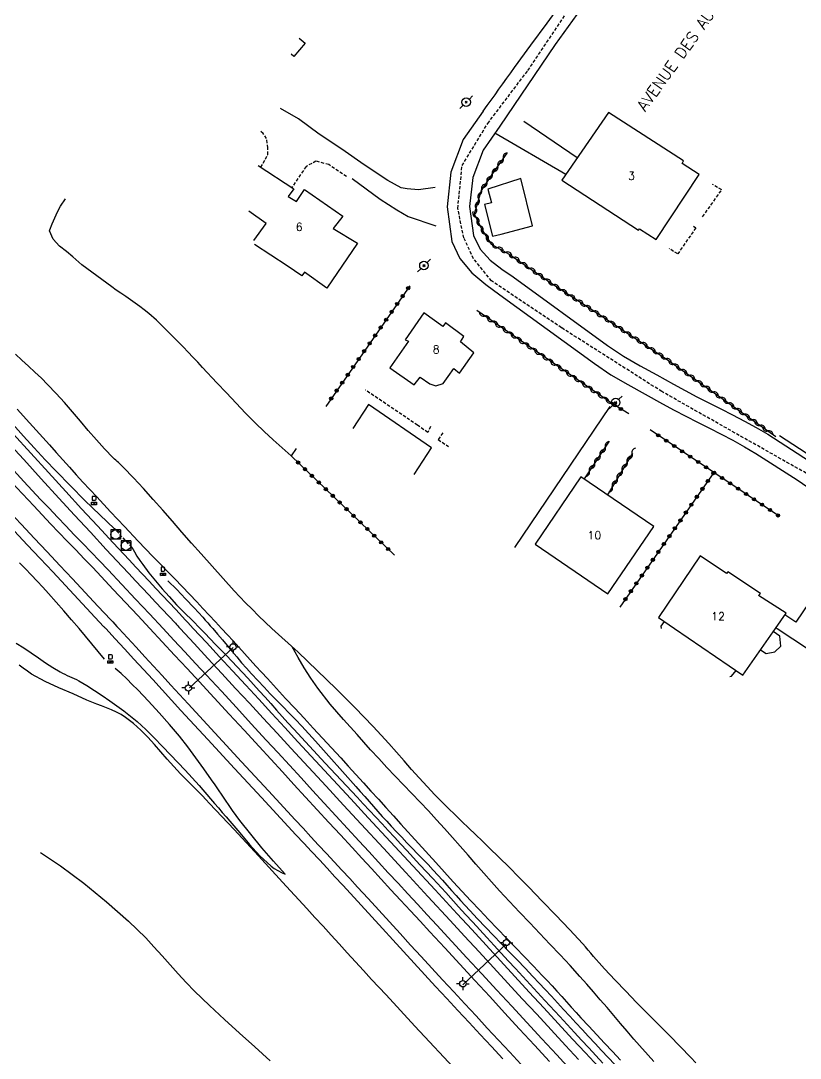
# Model space of a CAD drawing. Header units: millimetres. Extents: x 159000 to 160001, y 158000 to 159001.
# Drawn here: x 159445.2 to 159566.9, y 158103.9 to 158266 of the extents above; entities that cross this region are included whole.
import ezdxf
from ezdxf.enums import TextEntityAlignment as Align

# ---------------------------------------------------------------- set-up
doc = ezdxf.new("R2010")
doc.units = ezdxf.units.MM
doc.linetypes.add('DASHED', pattern=[0.75, 0.5, -0.25])
doc.layers.get('0').update_dxf_attribs({"linetype": 'CONTINUOUS'})
for name, color, linetype in [('W0001', 6, 'DASHED'), ('W0008', 7, 'CONTINUOUS'), ('W0017', 7, 'CONTINUOUS'), ('W0071', 7, 'CONTINUOUS'), ('W0101', 7, 'CONTINUOUS'), ('W0104', 1, 'CONTINUOUS'), ('W0112', 1, 'DASHED'), ('W0211', 2, 'CONTINUOUS'), ('W0214', 2, 'CONTINUOUS'), ('W0303', 7, 'CONTINUOUS'), ('W0310', 3, 'CONTINUOUS'), ('W0322', 7, 'CONTINUOUS'), ('W0323', 7, 'CONTINUOUS'), ('W0420', 7, 'CONTINUOUS'), ('W0438', 7, 'CONTINUOUS'), ('W0473', 7, 'CONTINUOUS'), ('W0515', 5, 'CONTINUOUS'), ('W0610', 7, 'CONTINUOUS'), ('W0611', 7, 'CONTINUOUS'), ('W0700', 7, 'CONTINUOUS'), ('W0989', 7, 'CONTINUOUS'), ('W0991', 7, 'CONTINUOUS')]:
    doc.layers.add(name, color=color, linetype=linetype)
doc.styles.get("Standard").update_dxf_attribs({"font": 'romans.shx', "width": 0.85})

# ---------------------------------------------------------------- blocks, each defined once
blk = doc.blocks.new('T610')
for p, q in [((-0.500001, 0), (-1.000002, 0)), ((0, 0.500001), (0, 1.000002)), ((0.500001, 0), (1.000002, 0)), ((0, -0.500001), (0, -1.000002))]:
    blk.add_line(p, q)
blk.add_ellipse((0, 0), major_axis=(-0.353554, 0.353554), ratio=1, start_param=3.926990817, end_param=10.2101761242)
blk = doc.blocks.new('T438')
for p, q in [((-0.4, 0.2), (0.4, 0.2)), ((-0.4, -0.2), (-0.4, 0.2)), ((0.15, 1.1), (-0.3, 1.1)), ((-0.3, 1.1), (-0.3, 0.5)), ((-0.3, 0.5), (0.15, 0.5)), ((0.3, 0.65), (0.3, 0.95)), ((0.4, 0.2), (0.4, -0.2))]:
    blk.add_line(p, q)
at = {"flags": 128}
for points in [[(-0.4, -0.2), (0.4, 0.2)], [(0.4, -0.2), (-0.4, -0.2)]]:
    blk.add_lwpolyline(points, dxfattribs=at)
for centre, major_axis, start_param, end_param in [((0.15, 0.95), (0.106, -0.106), 0.785398, 2.356194), ((0.15, 0.65), (0.106, 0.106), 3.926991, 5.497787)]:
    blk.add_ellipse(centre, major_axis=major_axis, ratio=1, start_param=start_param, end_param=end_param)
blk = doc.blocks.new('T420')
for p, q in [((0.75, 0.75), (-0.75, 0.75)), ((-0.75, 0.75), (-0.75, -0.75)), ((0.75, 0.75), (0.75, -0.75)), ((0.75, -0.75), (-0.75, -0.75))]:
    blk.add_line(p, q)
blk.add_ellipse((0, 0), major_axis=(-0.53, 0.53), ratio=1, start_param=3.926991, end_param=10.210176)
blk = doc.blocks.new('T473')
for p, q in [((-0.166667, 0.166667), (0.166667, -0.166667)), ((-0.166667, -0.166667), (0.166667, 0.166667)), ((0.500001, 0.500001), (1.000002, 1.000002)), ((-1.000002, -1.000002), (-0.500001, -0.500001))]:
    blk.add_line(p, q)
blk.add_ellipse((0, 0), major_axis=(0.471405, 0.471405), ratio=1, start_param=5.4977871438, end_param=11.780972451)
blk = doc.blocks.new('t323o')
at = {"color": 0, "linetype": 'Continuous'}
for radius in [0.25, 0.15]:
    blk.add_circle((0, 0), radius, dxfattribs=at)
blk = doc.blocks.new('t310o')
at = {"color": 0, "linetype": 'Continuous'}
for centre, start, end in [((-0.5, 0.38), 216.8699, 323.1304), ((0.5, -0.37), 36.8699, 143.1303)]:
    blk.add_arc(centre, 0.625, start, end, dxfattribs=at)
blk = doc.blocks.new('t322o')
at = {"color": 0, "linetype": 'Continuous'}
for radius in [0.25, 0.15]:
    blk.add_circle((0, 0), radius, dxfattribs=at)

msp = doc.modelspace()

# ---------------------------------------------------------------- linework, layer by layer
at = {"layer": 'W0001'}
msp.add_lwpolyline([(159600.54, 158171), (159596.61, 158173.73), (159571.76, 158193.05), (159545.31, 158208.02), (159529.65, 158217.99), (159518.74, 158225.31), (159515.91, 158228.78), (159514.41, 158232.03), (159513.46, 158236.65), (159514.14, 158243.34), (159518.14, 158249.91), (159524.41, 158258.2), (159536.58, 158276.33), (159544.67, 158288.21), (159552.81, 158299.14)], dxfattribs=at)
at = {"layer": 'W0008'}
for points in [[(159542.89, 158281.99), (159528.66, 158262.25)], [(159517.43, 158251.84), (159518.05, 158252.7), (159518.66, 158253.55), (159519.28, 158254.41), (159519.88, 158255.27), (159520.49, 158256.12), (159521.1, 158256.98), (159521.72, 158257.84), (159522.34, 158258.68), (159524.87, 158262.12), (159527.4, 158265.57), (159529.9, 158269.04)], [(159528.66, 158262.25), (159520.03, 158249.51)]]:
    msp.add_lwpolyline(points, dxfattribs=at)
at = {"layer": 'W0017'}
for points in [[(159509.94, 158239.92), (159507.33, 158239.56), (159505.54, 158239.71), (159504.6, 158239.85), (159502.55, 158241), (159498.86, 158243.46), (159495.38, 158245.89), (159491.84, 158248.24), (159488.61, 158250.66), (159485.79, 158252.27)], [(159523.77, 158250.25), (159532.12, 158244.58)], [(159519.25, 158248.44), (159530.33, 158241.98)], [(159496.96, 158241.29), (159501.32, 158238.09), (159503.95, 158236.41), (159505.74, 158235.35), (159510.01, 158233.9)]]:
    msp.add_lwpolyline(points, dxfattribs=at)
at = {"layer": 'W0071'}
for points in [[(159517.43, 158251.84), (159514.31, 158247.38), (159512.39, 158242.29), (159511.79, 158236.88), (159512.55, 158231.49), (159513.76, 158228.79), (159515.66, 158226.55), (159517.84, 158224.73), (159520.05, 158223.11), (159534.81, 158212.39), (159537.37, 158210.66), (159540.02, 158209.1), (159542.72, 158207.61), (159545.41, 158206.12), (159547.23, 158205.13), (159549.06, 158204.17), (159550.9, 158203.24), (159552.75, 158202.31), (159554.59, 158201.37), (159556.42, 158200.41), (159558.23, 158199.41), (159560.01, 158198.36), (159566.47, 158194.22), (159572.78, 158189.87)], [(159520.03, 158249.5), (159517.41, 158245.75), (159515.8, 158241.47), (159515.29, 158236.93), (159515.93, 158232.4), (159516.94, 158230.26), (159518.54, 158228.54), (159520.35, 158227.17), (159522.11, 158225.94), (159536.86, 158215.22), (159539.34, 158213.55), (159541.91, 158212.04), (159544.52, 158210.61), (159547.12, 158209.17), (159548.95, 158208.18), (159550.8, 158207.21), (159552.65, 158206.27), (159554.51, 158205.33), (159556.37, 158204.38), (159558.22, 158203.41), (159560.04, 158202.4), (159561.84, 158201.34), (159568.36, 158197.17)]]:
    msp.add_lwpolyline(points, dxfattribs=at)
at = {"layer": 'W0101'}
for points in [[(159536.99, 158251.65), (159529.69, 158241.05), (159541.65, 158233.23), (159541.85, 158233.45), (159544.43, 158231.79), (159551.13, 158241.92), (159548.47, 158243.68), (159548.71, 158244.05)], [(159514.4, 158216.63), (159511.54, 158218.74), (159511.15, 158218.2), (159508.15, 158220.32), (159505.23, 158216.13), (159505.77, 158215.89), (159505.76, 158215.89), (159502.85, 158211.72), (159506.65, 158209.07), (159507.57, 158210.25), (159509.08, 158209.23), (159510.02, 158208.9), (159511.16, 158209.26), (159511.98, 158210.4), (159512.82, 158211.61), (159513.75, 158210.92), (159515.96, 158214.07), (159513.9, 158215.8), (159513.91, 158215.8)], [(159544.07, 158186.95), (159532.68, 158194.7), (159525.52, 158184.19), (159536.9, 158176.43)]]:
    msp.add_lwpolyline(points, close=True, dxfattribs=at)
for points in [[(159482.32, 158243.33), (159487.88, 158239.71), (159486.97, 158238.48), (159488.27, 158237.73), (159489.54, 158239.6), (159495.53, 158235.43), (159494.03, 158233.5), (159497.79, 158231.21), (159493.03, 158224.17), (159489.52, 158226.68), (159489.51, 158226.67), (159489.14, 158226.1), (159486.83, 158227.67), (159481.75, 158230.98)], [(159481.64, 158231.6), (159483.56, 158234.26), (159480.82, 158236.19)], [(159564.71, 158173.39), (159560.41, 158176.18), (159560.71, 158176.49), (159555.62, 158179.86), (159555.42, 158179.61), (159551.31, 158182.35), (159544.79, 158172.73), (159547.31, 158171)], [(159563.04, 158171), (159564.71, 158173.39)], [(159547.31, 158171), (159557.95, 158163.71), (159563.04, 158171)]]:
    msp.add_lwpolyline(points, dxfattribs=at)
at = {"layer": 'W0104'}
for points in [[(159488.71, 158263.22), (159489.61, 158262.46), (159487.86, 158260.38), (159487.43, 158260.75)], [(159574.2, 158171), (159576.25, 158174.04), (159570.4, 158178.12), (159566.24, 158171.99), (159564.54, 158173.15)], [(159545.7, 158172.1), (159545.17, 158171.37), (159545.22, 158171)], [(159563.13, 158171.13), (159563.33, 158171)], [(159563.33, 158171), (159570.84, 158166.04), (159574.2, 158171)], [(159560.7, 158167.66), (159561.63, 158167.08), (159562.98, 158167.38), (159563.9, 158168.25), (159563.73, 158169.83), (159562.72, 158170.55)], [(159555.93, 158163.51), (159556.18, 158163.54), (159556.9, 158164.44)]]:
    msp.add_lwpolyline(points, dxfattribs=at)
msp.add_lwpolyline([(159523.3, 158241.29), (159518.13, 158239.63), (159518.72, 158237.51), (159517.64, 158237.24), (159518.89, 158232.28), (159520.21, 158232.61), (159525.1, 158233.91)], close=True, dxfattribs=at)
at = {"layer": 'W0112'}
for points in [[(159482.72, 158243.07), (159483.45, 158244.33), (159483.79, 158245.03), (159483.82, 158246.1), (159483.59, 158247.55), (159483.09, 158248.35), (159482.61, 158248.71)], [(159496.1, 158241.61), (159493.32, 158243.48), (159491.32, 158244.02), (159489.78, 158243.18), (159487.55, 158239.93)], [(159551.69, 158235.33), (159554.66, 158239.52), (159553.25, 158240.4)], [(159550.25, 158233.85), (159550.62, 158233.61), (159547.79, 158229.52), (159546.48, 158230.38)], [(159509.21, 158202.57), (159508.76, 158201.63), (159507.19, 158202.75), (159499.05, 158208.26)], [(159511.11, 158201.55), (159510.41, 158200.52), (159511.99, 158199.44)], [(159462.57, 158183.7), (159459.89, 158186.58)]]:
    msp.add_lwpolyline(points, dxfattribs=at)
at = {"layer": 'W0211'}
for points in [[(159487.45, 158197.98), (159486.02, 158199.22), (159484.62, 158200.49), (159483.23, 158201.77), (159481.87, 158203.08), (159480.34, 158204.63), (159478.84, 158206.21), (159477.35, 158207.81), (159475.86, 158209.39), (159475.11, 158210.19), (159474.35, 158210.99), (159473.61, 158211.8), (159472.86, 158212.6), (159472.1, 158213.4), (159471.35, 158214.2), (159470.59, 158214.99), (159469.82, 158215.77), (159468.7, 158216.91), (159467.57, 158218.05), (159466.42, 158219.16), (159465.22, 158220.22), (159464.52, 158220.79), (159463.81, 158221.33), (159463.09, 158221.85), (159462.35, 158222.36), (159461.62, 158222.86), (159460.88, 158223.37), (159460.15, 158223.88), (159459.43, 158224.41), (159457.88, 158225.54), (159456.32, 158226.66), (159454.79, 158227.82), (159453.34, 158229.07), (159452.35, 158229.89), (159451.27, 158230.75), (159450.31, 158231.81), (159449.73, 158233.12), (159449.73, 158233.14), (159449.73, 158233.16), (159449.73, 158233.18), (159449.74, 158233.2), (159449.75, 158233.22), (159449.76, 158233.24), (159449.77, 158233.26), (159449.77, 158233.28), (159450.14, 158234.24), (159450.53, 158235.18), (159450.96, 158236.11), (159451.46, 158237.01), (159452.22, 158238.15)], [(159484.44, 158171), (159483.4, 158171.99), (159482.37, 158172.99), (159481.35, 158174), (159480.34, 158175.02), (159478.57, 158176.89), (159476.84, 158178.8), (159475.13, 158180.73), (159473.41, 158182.65), (159471.9, 158184.35), (159470.4, 158186.05), (159468.91, 158187.76), (159467.42, 158189.47), (159465.92, 158191.17), (159464.41, 158192.86), (159462.86, 158194.52), (159461.29, 158196.16), (159461.09, 158196.35), (159460.89, 158196.54), (159460.68, 158196.73), (159460.47, 158196.92), (159460.26, 158197.1), (159460.06, 158197.29), (159459.85, 158197.48), (159459.65, 158197.68), (159458.33, 158199.06), (159457.04, 158200.49), (159455.78, 158201.93), (159454.54, 158203.39), (159453.3, 158204.85), (159452.04, 158206.3), (159450.75, 158207.72), (159449.43, 158209.11), (159448.45, 158210.09), (159447.45, 158211.04), (159446.44, 158211.98), (159445.42, 158212.91), (159444.39, 158213.84)], [(159443.98, 158202.93), (159445.65, 158201.07), (159447.33, 158199.21), (159449.03, 158197.38), (159450.76, 158195.56), (159452.99, 158193.27), (159455.26, 158191.01), (159457.56, 158188.78), (159459.89, 158186.58)], [(159462.57, 158183.7), (159462.97, 158183), (159463.38, 158182.31), (159463.82, 158181.64), (159464.27, 158180.98), (159465.25, 158179.68), (159466.27, 158178.43), (159467.32, 158177.2), (159468.39, 158175.98), (159469.57, 158174.71), (159470.79, 158173.46), (159472.02, 158172.23), (159473.24, 158171)], [(159473.24, 158171), (159473.43, 158170.81), (159473.61, 158170.63), (159473.79, 158170.44), (159473.98, 158170.25), (159475.66, 158168.51), (159477.34, 158166.76), (159479.01, 158165.01), (159480.66, 158163.24), (159481.57, 158162.26), (159482.47, 158161.26), (159483.37, 158160.27), (159484.26, 158159.27), (159485.15, 158158.26), (159486.04, 158157.26), (159486.94, 158156.27), (159487.84, 158155.28), (159490.3, 158152.6), (159492.77, 158149.95), (159495.25, 158147.29), (159497.73, 158144.64), (159498.7, 158143.59), (159499.68, 158142.55), (159500.65, 158141.51), (159501.63, 158140.46), (159502.61, 158139.42), (159503.58, 158138.38), (159504.56, 158137.33), (159505.53, 158136.29), (159507.55, 158134.1), (159509.56, 158131.92), (159511.57, 158129.73), (159513.58, 158127.54), (159514.69, 158126.33), (159515.8, 158125.12), (159516.91, 158123.91), (159518.02, 158122.7), (159519.13, 158121.49), (159520.24, 158120.28), (159521.35, 158119.07), (159522.46, 158117.86), (159524.76, 158115.36), (159527.07, 158112.86), (159529.38, 158110.36), (159531.69, 158107.87), (159532.79, 158106.68), (159533.9, 158105.49), (159535.01, 158104.3), (159536.12, 158103.11)], [(159488.54, 158167.29), (159484.44, 158171)], [(159444.52, 158168.73), (159445.7, 158167.96), (159446.87, 158167.2), (159447.99, 158166.44), (159449.11, 158165.66), (159450.25, 158164.91), (159451.41, 158164.21), (159451.76, 158164.02), (159452.12, 158163.85), (159452.49, 158163.68), (159452.85, 158163.52), (159453.22, 158163.36), (159453.58, 158163.2), (159453.94, 158163.02), (159454.3, 158162.83), (159455.54, 158162.1), (159456.76, 158161.33), (159457.95, 158160.52), (159459.14, 158159.7), (159460.23, 158158.92), (159461.31, 158158.13), (159462.37, 158157.31), (159463.4, 158156.46), (159464.76, 158155.21), (159466.07, 158153.91), (159467.36, 158152.59), (159468.63, 158151.26), (159469.76, 158150.07), (159470.88, 158148.88), (159471.98, 158147.67), (159473.07, 158146.46), (159473.68, 158145.77), (159474.29, 158145.07), (159474.88, 158144.37), (159475.48, 158143.67), (159476.08, 158142.96), (159476.68, 158142.26), (159477.28, 158141.57), (159477.89, 158140.88), (159479.42, 158139.08), (159480.94, 158137.25), (159482.54, 158135.48), (159484.31, 158133.88), (159484.82, 158133.5), (159485.36, 158133.17), (159485.92, 158132.87), (159486.51, 158132.63)], [(159544.08, 158103.33), (159540.97, 158106.86), (159539.91, 158108.07), (159538.86, 158109.3), (159537.81, 158110.53), (159536.76, 158111.76), (159535.71, 158112.99), (159534.66, 158114.22), (159533.59, 158115.44), (159532.52, 158116.65), (159530.98, 158118.34), (159529.42, 158120.02), (159527.85, 158121.69), (159526.27, 158123.35), (159524.69, 158125), (159523.11, 158126.67), (159521.55, 158128.34), (159519.99, 158130.02), (159518.75, 158131.4), (159517.52, 158132.79), (159516.29, 158134.18), (159515.07, 158135.58), (159513.85, 158136.98), (159512.62, 158138.37), (159511.39, 158139.76), (159510.14, 158141.13), (159508.87, 158142.51), (159507.58, 158143.88), (159506.28, 158145.24), (159504.98, 158146.59), (159503.68, 158147.95), (159502.39, 158149.31), (159501.11, 158150.68), (159499.84, 158152.07), (159497.73, 158154.42), (159495.62, 158156.77), (159493.56, 158159.17), (159491.62, 158161.67), (159490.53, 158163.23), (159489.5, 158164.84), (159488.53, 158166.47), (159487.62, 158168.15)], [(159513.55, 158101.58), (159511.29, 158104.01), (159509.04, 158106.44), (159506.78, 158108.87), (159504.52, 158111.3), (159502.26, 158113.74), (159500.01, 158116.18), (159498.74, 158117.56), (159497.48, 158118.94), (159496.21, 158120.33), (159494.95, 158121.71), (159493.69, 158123.1), (159492.42, 158124.48), (159491.16, 158125.87), (159489.89, 158127.25), (159486.11, 158131.37), (159482.34, 158135.5), (159478.54, 158139.61), (159474.71, 158143.68), (159474.15, 158144.26), (159473.59, 158144.85), (159473.02, 158145.43), (159472.45, 158146), (159471.88, 158146.58), (159471.31, 158147.15), (159470.74, 158147.73), (159470.17, 158148.31), (159469.13, 158149.42), (159468.11, 158150.57), (159467.11, 158151.73), (159466.11, 158152.88), (159465.07, 158154.02), (159463.98, 158155.11), (159462.83, 158156.14), (159461.6, 158157.08), (159460.9, 158157.54), (159460.16, 158157.93), (159459.4, 158158.28), (159458.63, 158158.6), (159457.86, 158158.9), (159457.09, 158159.19), (159456.32, 158159.5), (159455.57, 158159.83), (159453.39, 158160.79), (159451.2, 158161.73), (159449.02, 158162.73), (159446.93, 158163.88), (159446.26, 158164.31), (159445.62, 158164.78), (159444.99, 158165.27)]]:
    msp.add_lwpolyline(points, dxfattribs=at)
at = {"layer": 'W0214'}
for points in [[(159444.69, 158205.26), (159446.6, 158203.16), (159447.65, 158202), (159448.69, 158200.84), (159449.73, 158199.68), (159450.77, 158198.51), (159451.81, 158197.35), (159452.85, 158196.19), (159453.89, 158195.03), (159454.94, 158193.88), (159457.09, 158191.55), (159459.24, 158189.24), (159461.41, 158186.94), (159463.58, 158184.64), (159464.72, 158183.45), (159465.86, 158182.27), (159467, 158181.1), (159468.15, 158179.92), (159469.29, 158178.74), (159470.44, 158177.57), (159471.58, 158176.38), (159472.7, 158175.19), (159473.68, 158174.15), (159474.66, 158173.1), (159475.63, 158172.05), (159476.59, 158171)], [(159454.33, 158171), (159453.15, 158172.38), (159451.96, 158173.75), (159450.77, 158175.11), (159449.56, 158176.46), (159448.68, 158177.44), (159447.78, 158178.41), (159446.87, 158179.37), (159445.97, 158180.32), (159445.06, 158181.27)], [(159468.22, 158178.47), (159469.6, 158177.07), (159470.96, 158175.65), (159472.31, 158174.21), (159473.64, 158172.76), (159474.03, 158172.32), (159474.42, 158171.88), (159474.81, 158171.44), (159475.2, 158171)], [(159458.33, 158166.19), (159454.33, 158171)], [(159475.2, 158171), (159475.96, 158170.11), (159476.71, 158169.22), (159477.46, 158168.33), (159478.21, 158167.44), (159478.97, 158166.55), (159479.72, 158165.66), (159480.49, 158164.78), (159481.27, 158163.92), (159482.23, 158162.87), (159483.21, 158161.84), (159484.19, 158160.82), (159485.18, 158159.81), (159486.17, 158158.8), (159487.16, 158157.78), (159488.14, 158156.76), (159489.11, 158155.73), (159491.24, 158153.4), (159493.35, 158151.04), (159495.45, 158148.68), (159497.55, 158146.33), (159498.24, 158145.55), (159498.93, 158144.77), (159499.62, 158143.99), (159500.3, 158143.21), (159500.99, 158142.43), (159501.68, 158141.65), (159502.38, 158140.88), (159503.08, 158140.11), (159503.89, 158139.24), (159504.71, 158138.38), (159505.53, 158137.53), (159506.35, 158136.67), (159507.18, 158135.82), (159508, 158134.97), (159508.82, 158134.11), (159509.63, 158133.24), (159510.35, 158132.46), (159511.06, 158131.67), (159511.77, 158130.88), (159512.48, 158130.08), (159513.19, 158129.29), (159513.9, 158128.49), (159514.62, 158127.71), (159515.34, 158126.92), (159516.56, 158125.62), (159517.78, 158124.34), (159519.02, 158123.06), (159520.25, 158121.78), (159521.49, 158120.5), (159522.73, 158119.22), (159523.96, 158117.94), (159525.18, 158116.65), (159526.15, 158115.61), (159527.11, 158114.58), (159528.07, 158113.54), (159529.03, 158112.5), (159529.99, 158111.45), (159530.94, 158110.41), (159531.9, 158109.37), (159532.86, 158108.33), (159533.88, 158107.24), (159534.9, 158106.14), (159535.92, 158105.05), (159536.95, 158103.96), (159537.97, 158102.86)], [(159476.59, 158171), (159477.49, 158170.02), (159478.38, 158169.05), (159479.27, 158168.07), (159480.16, 158167.09), (159481.05, 158166.11), (159481.94, 158165.14), (159482.84, 158164.16), (159483.73, 158163.19), (159485.16, 158161.64), (159486.59, 158160.09), (159488.03, 158158.54), (159489.46, 158156.99), (159490.89, 158155.44), (159492.33, 158153.89), (159493.75, 158152.34), (159495.18, 158150.78), (159496.36, 158149.49), (159497.54, 158148.2), (159498.72, 158146.91), (159499.89, 158145.61), (159501.07, 158144.32), (159502.24, 158143.02), (159503.42, 158141.73), (159504.59, 158140.43), (159507.31, 158137.43), (159510.03, 158134.42), (159512.76, 158131.42), (159515.51, 158128.44), (159516.89, 158126.98), (159518.28, 158125.52), (159519.68, 158124.07), (159521.08, 158122.62), (159522.49, 158121.17), (159523.89, 158119.72), (159525.28, 158118.26), (159526.66, 158116.8), (159527.42, 158115.98), (159528.17, 158115.15), (159528.93, 158114.32), (159529.68, 158113.49), (159530.42, 158112.66), (159531.17, 158111.83), (159531.93, 158111), (159532.68, 158110.17), (159533.91, 158108.85), (159535.15, 158107.53), (159536.38, 158106.21), (159537.62, 158104.89), (159538.86, 158103.58)], [(159550.65, 158103.15), (159549.87, 158103.97), (159548.18, 158105.7), (159546.49, 158107.43), (159544.79, 158109.15), (159543.08, 158110.86), (159541.38, 158112.59), (159539.7, 158114.32), (159538.02, 158116.06), (159536.37, 158117.83), (159535.93, 158118.31), (159535.51, 158118.79), (159535.08, 158119.28), (159534.66, 158119.77), (159534.24, 158120.26), (159533.82, 158120.75), (159533.39, 158121.24), (159532.96, 158121.72), (159530.88, 158123.97), (159528.78, 158126.2), (159526.66, 158128.42), (159524.53, 158130.61), (159523, 158132.16), (159521.46, 158133.69), (159519.9, 158135.21), (159518.35, 158136.74), (159517.3, 158137.77), (159516.23, 158138.8), (159515.16, 158139.82), (159514.09, 158140.85), (159513.03, 158141.88), (159511.97, 158142.91), (159510.92, 158143.96), (159509.89, 158145.02), (159508.66, 158146.32), (159507.45, 158147.65), (159506.26, 158148.99), (159505.08, 158150.34), (159503.9, 158151.69), (159502.71, 158153.03), (159501.5, 158154.36), (159500.27, 158155.67), (159497.4, 158158.64), (159494.48, 158161.56), (159491.53, 158164.45), (159488.53, 158167.29)], [(159486.51, 158132.63), (159484.67, 158134.66), (159482.88, 158136.73), (159481.13, 158138.85), (159479.44, 158141.01), (159478.86, 158141.78), (159478.3, 158142.57), (159477.75, 158143.37), (159477.21, 158144.18), (159476.67, 158144.98), (159476.13, 158145.79), (159475.59, 158146.59), (159475.03, 158147.38), (159473.81, 158149.1), (159472.58, 158150.81), (159471.32, 158152.5), (159470.02, 158154.16), (159468.45, 158156.02), (159466.84, 158157.85), (159465.19, 158159.64), (159463.51, 158161.4), (159462.65, 158162.26), (159461.78, 158163.12), (159460.89, 158163.95), (159459.98, 158164.77)], [(159448.31, 158136.01), (159451.44, 158133.94), (159455.1, 158131.2), (159458.63, 158128.31), (159462.06, 158125.29), (159463.43, 158123.99), (159464.75, 158122.65), (159466.03, 158121.27), (159467.29, 158119.86), (159468.54, 158118.46), (159469.8, 158117.06), (159471.07, 158115.67), (159472.38, 158114.32), (159474.68, 158112.09), (159477.03, 158109.9), (159479.4, 158107.76), (159481.79, 158105.62), (159484.17, 158103.47)]]:
    msp.add_lwpolyline(points, dxfattribs=at)
at = {"layer": 'W0303'}
for points in [[(159537.18, 158205.7), (159522.32, 158183.66)], [(159563.69, 158201.14), (159578.25, 158191.7)]]:
    msp.add_lwpolyline(points, dxfattribs=at)
at = {"layer": 'W0310'}
for points in [[(159521.12, 158245.27), (159518.87, 158242.07), (159517.11, 158239.44), (159516.04, 158235.78), (159517.21, 158233.35), (159518.69, 158231.06), (159521.5, 158229.5), (159528.32, 158224.78), (159535.46, 158220.09), (159546, 158213.13), (159563.09, 158200.99)], [(159537.64, 158206.08), (159516.42, 158220.68)], [(159537.11, 158200.25), (159533.17, 158194.38)], [(159540.73, 158198.41), (159536.81, 158191.89)]]:
    msp.add_lwpolyline(points, dxfattribs=at)
at = {"layer": 'W0322'}
msp.add_lwpolyline([(159503.6, 158182.45), (159487.45, 158197.98)], dxfattribs=at)
at = {"layer": 'W0323'}
for points in [[(159505.98, 158224.55), (159492.84, 158205.71)], [(159540.14, 158204.54), (159537.64, 158206.08)], [(159563.71, 158188.5), (159543.51, 158202.02)], [(159488.23, 158199.1), (159487.45, 158197.98)], [(159553.44, 158195.37), (159538.77, 158174.36)]]:
    msp.add_lwpolyline(points, dxfattribs=at)
at = {"layer": 'W0515'}
for points in [[(159509.37, 158199.23), (159499.52, 158205.98), (159497.08, 158202.24)], [(159506.63, 158195.05), (159509.37, 158199.23)]]:
    msp.add_lwpolyline(points, dxfattribs=at)
at = {"layer": 'W0611'}
for points in [[(159478.37, 158168.03), (159471.56, 158161.71)], [(159521.04, 158121.66), (159514.26, 158115.32)]]:
    msp.add_lwpolyline(points, dxfattribs=at)
at = {"layer": 'W0700'}
for points in [[(159440.22, 158203.42), (159442.95, 158200.4), (159445.69, 158197.39), (159448.43, 158194.38), (159451.18, 158191.38), (159453.64, 158188.7), (159456.11, 158186.03), (159458.58, 158183.35), (159461.05, 158180.69), (159462.09, 158179.58), (159463.13, 158178.47), (159464.17, 158177.36), (159465.21, 158176.25), (159466.25, 158175.14), (159467.29, 158174.04), (159468.33, 158172.93), (159469.37, 158171.82), (159469.56, 158171.61), (159469.75, 158171.41), (159469.93, 158171.2), (159470.12, 158171)], [(159441.33, 158204.42), (159444.06, 158201.41), (159446.8, 158198.4), (159449.54, 158195.4), (159452.28, 158192.4), (159454.74, 158189.72), (159457.21, 158187.04), (159459.68, 158184.37), (159462.15, 158181.71), (159463.19, 158180.6), (159464.23, 158179.49), (159465.27, 158178.38), (159466.31, 158177.27), (159467.35, 158176.17), (159468.39, 158175.06), (159469.43, 158173.95), (159470.46, 158172.84), (159470.89, 158172.38), (159471.32, 158171.92), (159471.74, 158171.46), (159472.17, 158171)], [(159467.45, 158171), (159465.31, 158173.3), (159463.16, 158175.59), (159461.01, 158177.88), (159458.86, 158180.17), (159457.55, 158181.55), (159456.23, 158182.92), (159454.91, 158184.29), (159453.59, 158185.66), (159452.27, 158187.03), (159450.96, 158188.41), (159449.65, 158189.79), (159448.34, 158191.17), (159445.73, 158193.98), (159443.14, 158196.8), (159440.57, 158199.64), (159438.01, 158202.49)], [(159465.4, 158171), (159463.5, 158173.04), (159461.59, 158175.08), (159459.68, 158177.11), (159457.77, 158179.14), (159456.46, 158180.52), (159455.14, 158181.9), (159453.82, 158183.27), (159452.5, 158184.64), (159451.18, 158186.01), (159449.86, 158187.38), (159448.55, 158188.76), (159447.25, 158190.15), (159444.63, 158192.96), (159442.04, 158195.79), (159439.45, 158198.63), (159436.89, 158201.49)], [(159443.38, 158189.36), (159445.36, 158187.23), (159447.35, 158185.11), (159449.34, 158182.98), (159451.33, 158180.86), (159453.32, 158178.74), (159455.31, 158176.62), (159457.29, 158174.49), (159459.27, 158172.36), (159459.59, 158172.02), (159459.9, 158171.68), (159460.21, 158171.34), (159460.53, 158171)], [(159444.26, 158186.21), (159446.25, 158184.09), (159448.24, 158181.96), (159450.23, 158179.84), (159452.22, 158177.72), (159454.21, 158175.6), (159456.19, 158173.47), (159458.17, 158171.34), (159458.25, 158171.26), (159458.33, 158171.17), (159458.41, 158171.09), (159458.49, 158171)], [(159458.49, 158171), (159459.96, 158169.41), (159461.43, 158167.81), (159462.9, 158166.21), (159464.37, 158164.61), (159465.84, 158163.01), (159467.3, 158161.41), (159468.77, 158159.81), (159470.24, 158158.21), (159474.42, 158153.68), (159478.61, 158149.14), (159482.8, 158144.61), (159486.99, 158140.08), (159488.2, 158138.77), (159489.42, 158137.46), (159490.63, 158136.15), (159491.85, 158134.84), (159493.07, 158133.53), (159494.28, 158132.22), (159495.49, 158130.9), (159496.71, 158129.59), (159498.37, 158127.78), (159500.03, 158125.97), (159501.69, 158124.15), (159503.34, 158122.34), (159505, 158120.53), (159506.66, 158118.71), (159508.32, 158116.9), (159509.98, 158115.09), (159511.73, 158113.21), (159513.47, 158111.32), (159515.22, 158109.44), (159516.97, 158107.56), (159518.72, 158105.67), (159520.47, 158103.79)], [(159460.53, 158171), (159461.88, 158169.53), (159463.24, 158168.06), (159464.59, 158166.59), (159465.94, 158165.12), (159467.29, 158163.64), (159468.64, 158162.17), (159469.99, 158160.7), (159471.35, 158159.23), (159475.53, 158154.69), (159479.71, 158150.16), (159483.9, 158145.63), (159488.09, 158141.1), (159489.3, 158139.79), (159490.52, 158138.47), (159491.73, 158137.16), (159492.95, 158135.85), (159494.17, 158134.54), (159495.38, 158133.23), (159496.6, 158131.92), (159497.81, 158130.61), (159499.47, 158128.8), (159501.13, 158126.98), (159502.79, 158125.17), (159504.45, 158123.36), (159506.1, 158121.54), (159507.76, 158119.73), (159509.42, 158117.92), (159511.09, 158116.11), (159512.83, 158114.22), (159514.58, 158112.34), (159516.32, 158110.46), (159518.07, 158108.57), (159519.82, 158106.69), (159521.57, 158104.81), (159523.32, 158102.93)], [(159527.8, 158103.35), (159525.46, 158105.88), (159523.12, 158108.42), (159520.78, 158110.95), (159518.45, 158113.49), (159516.11, 158116.02), (159513.77, 158118.56), (159511.44, 158121.09), (159509.1, 158123.62), (159507.58, 158125.27), (159506.06, 158126.91), (159504.54, 158128.55), (159503.02, 158130.19), (159501.5, 158131.84), (159499.99, 158133.48), (159498.47, 158135.12), (159496.95, 158136.77), (159495.14, 158138.74), (159493.32, 158140.71), (159491.51, 158142.69), (159489.7, 158144.66), (159487.88, 158146.64), (159486.07, 158148.62), (159484.26, 158150.59), (159482.44, 158152.56), (159480.11, 158155.1), (159477.78, 158157.63), (159475.45, 158160.17), (159473.11, 158162.7), (159471.19, 158164.77), (159469.26, 158166.85), (159467.33, 158168.93), (159465.4, 158171)], [(159531.06, 158102.04), (159528.9, 158104.37), (159526.56, 158106.9), (159524.22, 158109.44), (159521.89, 158111.97), (159519.55, 158114.5), (159517.21, 158117.04), (159514.88, 158119.57), (159512.54, 158122.11), (159510.2, 158124.64), (159508.68, 158126.29), (159507.16, 158127.93), (159505.65, 158129.57), (159504.13, 158131.21), (159502.61, 158132.85), (159501.09, 158134.5), (159499.57, 158136.14), (159498.05, 158137.79), (159496.24, 158139.76), (159494.43, 158141.73), (159492.61, 158143.71), (159490.8, 158145.68), (159488.99, 158147.66), (159487.17, 158149.63), (159485.36, 158151.61), (159483.55, 158153.58), (159481.22, 158156.12), (159478.89, 158158.65), (159476.55, 158161.19), (159474.21, 158163.71), (159472.52, 158165.54), (159470.83, 158167.36), (159469.14, 158169.18), (159467.45, 158171)], [(159470.12, 158171), (159472.29, 158168.67), (159474.45, 158166.33), (159476.62, 158163.99), (159478.78, 158161.65), (159480.93, 158159.31), (159483.09, 158156.97), (159485.25, 158154.63), (159487.41, 158152.29), (159490.15, 158149.32), (159492.9, 158146.36), (159495.64, 158143.39), (159498.38, 158140.42), (159501.86, 158136.66), (159505.33, 158132.9), (159508.81, 158129.14), (159512.28, 158125.38), (159514.53, 158122.94), (159516.78, 158120.49), (159519.03, 158118.05), (159521.28, 158115.6), (159523.53, 158113.16), (159525.78, 158110.72), (159528.03, 158108.28), (159530.29, 158105.84), (159532.3, 158103.67)], [(159472.17, 158171), (159474.22, 158168.79), (159476.26, 158166.58), (159478.31, 158164.37), (159480.35, 158162.16), (159482.39, 158159.95), (159484.43, 158157.73), (159486.47, 158155.52), (159488.51, 158153.31), (159491.26, 158150.34), (159494, 158147.38), (159496.74, 158144.41), (159499.48, 158141.44), (159502.96, 158137.68), (159506.43, 158133.92), (159509.91, 158130.16), (159513.39, 158126.4), (159515.64, 158123.95), (159517.89, 158121.51), (159520.13, 158119.07), (159522.38, 158116.62), (159524.63, 158114.18), (159526.88, 158111.74), (159529.13, 158109.3), (159531.39, 158106.86), (159533.4, 158104.69), (159535.42, 158102.52)]]:
    msp.add_lwpolyline(points, dxfattribs=at)

# ---------------------------------------------------------------- block references
at = {"layer": 'W0310'}
for p, rotation in [((159520.57, 158244.49), 234.862699532008), ((159519.71, 158243.26), 234.862699532008), ((159518.85, 158242.03), 236.074024772083), ((159517.17, 158239.55), 236.074024772083), ((159518.01, 158240.79), 236.074024772083), ((159516.72, 158238.12), 253.7470091888697), ((159516.3, 158236.68), 253.7470091888697), ((159516.28, 158235.27), 295.6738764380408), ((159516.93, 158233.92), 295.6738764380408), ((159517.68, 158232.62), 302.9613012485902), ((159518.49, 158231.37), 302.9613012485902), ((159519.69, 158230.51), 330.9107090305997), ((159521, 158229.78), 330.9107090305997), ((159522.26, 158228.97), 325.3467631737374), ((159523.49, 158228.12), 325.3467631737374), ((159524.73, 158227.27), 325.3467631737374), ((159525.96, 158226.41), 325.3467631737374), ((159527.2, 158225.56), 325.3467631737374), ((159528.43, 158224.71), 326.6597351146879), ((159529.68, 158223.89), 326.6597351146879), ((159530.94, 158223.06), 326.6597351146879), ((159532.19, 158222.24), 326.6597351146879), ((159533.44, 158221.41), 326.6597351146879), ((159534.7, 158220.59), 326.6597351146879), ((159517.66, 158219.83), 145.469476930071), ((159518.89, 158218.98), 145.469476930071), ((159535.95, 158219.76), 326.5679177890582), ((159537.2, 158218.94), 326.5679177890582), ((159520.13, 158218.13), 145.469476930071), ((159521.36, 158217.28), 145.469476930071), ((159538.45, 158218.11), 326.5679177890582), ((159539.7, 158217.28), 326.5679177890582), ((159522.6, 158216.43), 145.469476930071), ((159523.83, 158215.58), 145.469476930071), ((159540.96, 158216.46), 326.5679177890582), ((159542.21, 158215.63), 326.5679177890582), ((159525.07, 158214.73), 145.469476930071), ((159526.31, 158213.88), 145.469476930071), ((159543.46, 158214.81), 326.5679177890582), ((159544.71, 158213.98), 326.5679177890582), ((159527.54, 158213.03), 145.469476930071), ((159528.78, 158212.18), 145.469476930071), ((159545.96, 158213.15), 326.5679177890582), ((159547.19, 158212.28), 324.618338946586), ((159530.01, 158211.33), 145.469476930071), ((159548.41, 158211.42), 324.618338946586), ((159549.63, 158210.55), 324.618338946586), ((159531.25, 158210.48), 145.469476930071), ((159532.48, 158209.63), 145.469476930071), ((159550.86, 158209.68), 324.618338946586), ((159533.72, 158208.78), 145.469476930071), ((159534.96, 158207.93), 145.469476930071), ((159552.08, 158208.81), 324.618338946586), ((159553.3, 158207.94), 324.618338946586), ((159536.19, 158207.08), 145.469476930071), ((159537.43, 158206.23), 145.469476930071), ((159554.53, 158207.07), 324.618338946586), ((159555.75, 158206.21), 324.618338946586), ((159556.97, 158205.34), 324.618338946586), ((159558.19, 158204.47), 324.618338946586), ((159559.42, 158203.6), 324.618338946586), ((159560.64, 158202.73), 324.618338946586), ((159561.86, 158201.86), 324.618338946586), ((159536.51, 158199.36), 236.1526009784897), ((159535.68, 158198.11), 236.1526009784897), ((159540.68, 158198.32), 238.9380237047824), ((159534.84, 158196.87), 236.1526009784897), ((159539.13, 158195.75), 238.9380237047824), ((159539.9, 158197.03), 238.9380237047824), ((159534, 158195.62), 236.1526009784897), ((159538.35, 158194.46), 238.9380237047824), ((159537.58, 158193.18), 238.9380237047824)]:
    msp.add_blockref('t310o', p, dxfattribs=dict(at, rotation=rotation))
at = {"layer": 'W0322', "rotation": 136.116286986197}
for p in [(159488.53, 158196.94), (159489.61, 158195.9), (159490.69, 158194.86), (159491.77, 158193.82), (159492.86, 158192.78), (159493.94, 158191.74), (159495.02, 158190.7), (159496.1, 158189.66), (159497.18, 158188.62), (159498.26, 158187.58), (159499.34, 158186.54), (159500.42, 158185.5), (159501.5, 158184.46), (159502.59, 158183.42)]:
    msp.add_blockref('t322o', p, dxfattribs=at)
at = {"layer": 'W0323'}
for p, rotation in [((159505.71, 158224.17), 235.1134596819049), ((159504.85, 158222.94), 235.1134596819049), ((159504, 158221.71), 235.1134596819049), ((159502.28, 158219.25), 235.1134596819049), ((159503.14, 158220.48), 235.1134596819049), ((159501.42, 158218.02), 235.1134596819049), ((159500.56, 158216.79), 235.1134596819049), ((159498.85, 158214.33), 235.1134596819049), ((159499.71, 158215.56), 235.1134596819049), ((159497.99, 158213.1), 235.1134596819049), ((159497.13, 158211.87), 235.1134596819049), ((159495.42, 158209.41), 235.1134596819049), ((159496.28, 158210.64), 235.1134596819049), ((159494.56, 158208.18), 235.1134596819049), ((159493.7, 158206.94), 235.1134596819049), ((159538.91, 158205.3), 148.4614334205589), ((159544.75, 158201.19), 146.2086305408649), ((159546, 158200.35), 146.2086305408649), ((159547.25, 158199.52), 146.2086305408649), ((159548.49, 158198.68), 146.2086305408649), ((159549.74, 158197.85), 146.2086305408649), ((159550.99, 158197.02), 146.2086305408649), ((159552.23, 158196.18), 146.2086305408649), ((159553.37, 158195.27), 235.064622334117), ((159553.48, 158195.35), 146.2086305408649), ((159552.51, 158194.04), 235.064622334117), ((159554.73, 158194.51), 146.2086305408649), ((159555.97, 158193.68), 146.2086305408649), ((159550.79, 158191.58), 235.064622334117), ((159551.65, 158192.81), 235.064622334117), ((159557.22, 158192.84), 146.2086305408649), ((159558.47, 158192.01), 146.2086305408649), ((159549.93, 158190.35), 235.064622334117), ((159559.71, 158191.18), 146.2086305408649), ((159560.96, 158190.34), 146.2086305408649), ((159549.07, 158189.12), 235.064622334117), ((159562.21, 158189.51), 146.2086305408649), ((159563.45, 158188.67), 146.2086305408649), ((159547.36, 158186.66), 235.064622334117), ((159548.22, 158187.89), 235.064622334117), ((159546.5, 158185.43), 235.064622334117), ((159545.64, 158184.2), 235.064622334117), ((159544.78, 158182.97), 235.064622334117), ((159543.06, 158180.51), 235.064622334117), ((159543.92, 158181.74), 235.064622334117), ((159542.2, 158179.28), 235.064622334117), ((159541.34, 158178.05), 235.064622334117), ((159539.63, 158175.59), 235.064622334117), ((159540.49, 158176.82), 235.064622334117)]:
    msp.add_blockref('t323o', p, dxfattribs=dict(at, rotation=rotation))
at = {"layer": 'W0420'}
for p in [(159460.06, 158185.69), (159461.65, 158183.96)]:
    msp.add_blockref('T420', p, dxfattribs=at)
at = {"layer": 'W0438'}
for p in [(159456.68, 158190.55), (159467.43, 158179.46), (159459.23, 158165.77)]:
    msp.add_blockref('T438', p, dxfattribs=at)
at = {"layer": 'W0473'}
for p in [(159514.77, 158253.23), (159508.18, 158227.71), (159538.11, 158206.32)]:
    msp.add_blockref('T473', p, dxfattribs=at)
at = {"layer": 'W0610'}
for p in [(159478.37, 158168.12), (159471.4, 158161.71), (159521.04, 158121.91), (159514.26, 158115.5)]:
    msp.add_blockref('T610', p, dxfattribs=at)

# ---------------------------------------------------------------- texts
at = {"layer": 'W0989'}
msp.add_text('AVENUE DES AULNES', height=1.75, rotation=54.2955, dxfattribs=at).set_placement((159542.72, 158251.69))
at = {"layer": 'W0991'}
for s, p in [('3', (159540.57, 158241.72)), ('6', (159488.71, 158233.75)), ('8', (159510.09, 158214.61)), ('10', (159534.79, 158185.57)), ('12', (159554.09, 158172.91))]:
    msp.add_text(s, height=1.25, dxfattribs=at).set_placement(p, align=Align.MIDDLE_CENTER)

doc.saveas('drawing.dxf')
